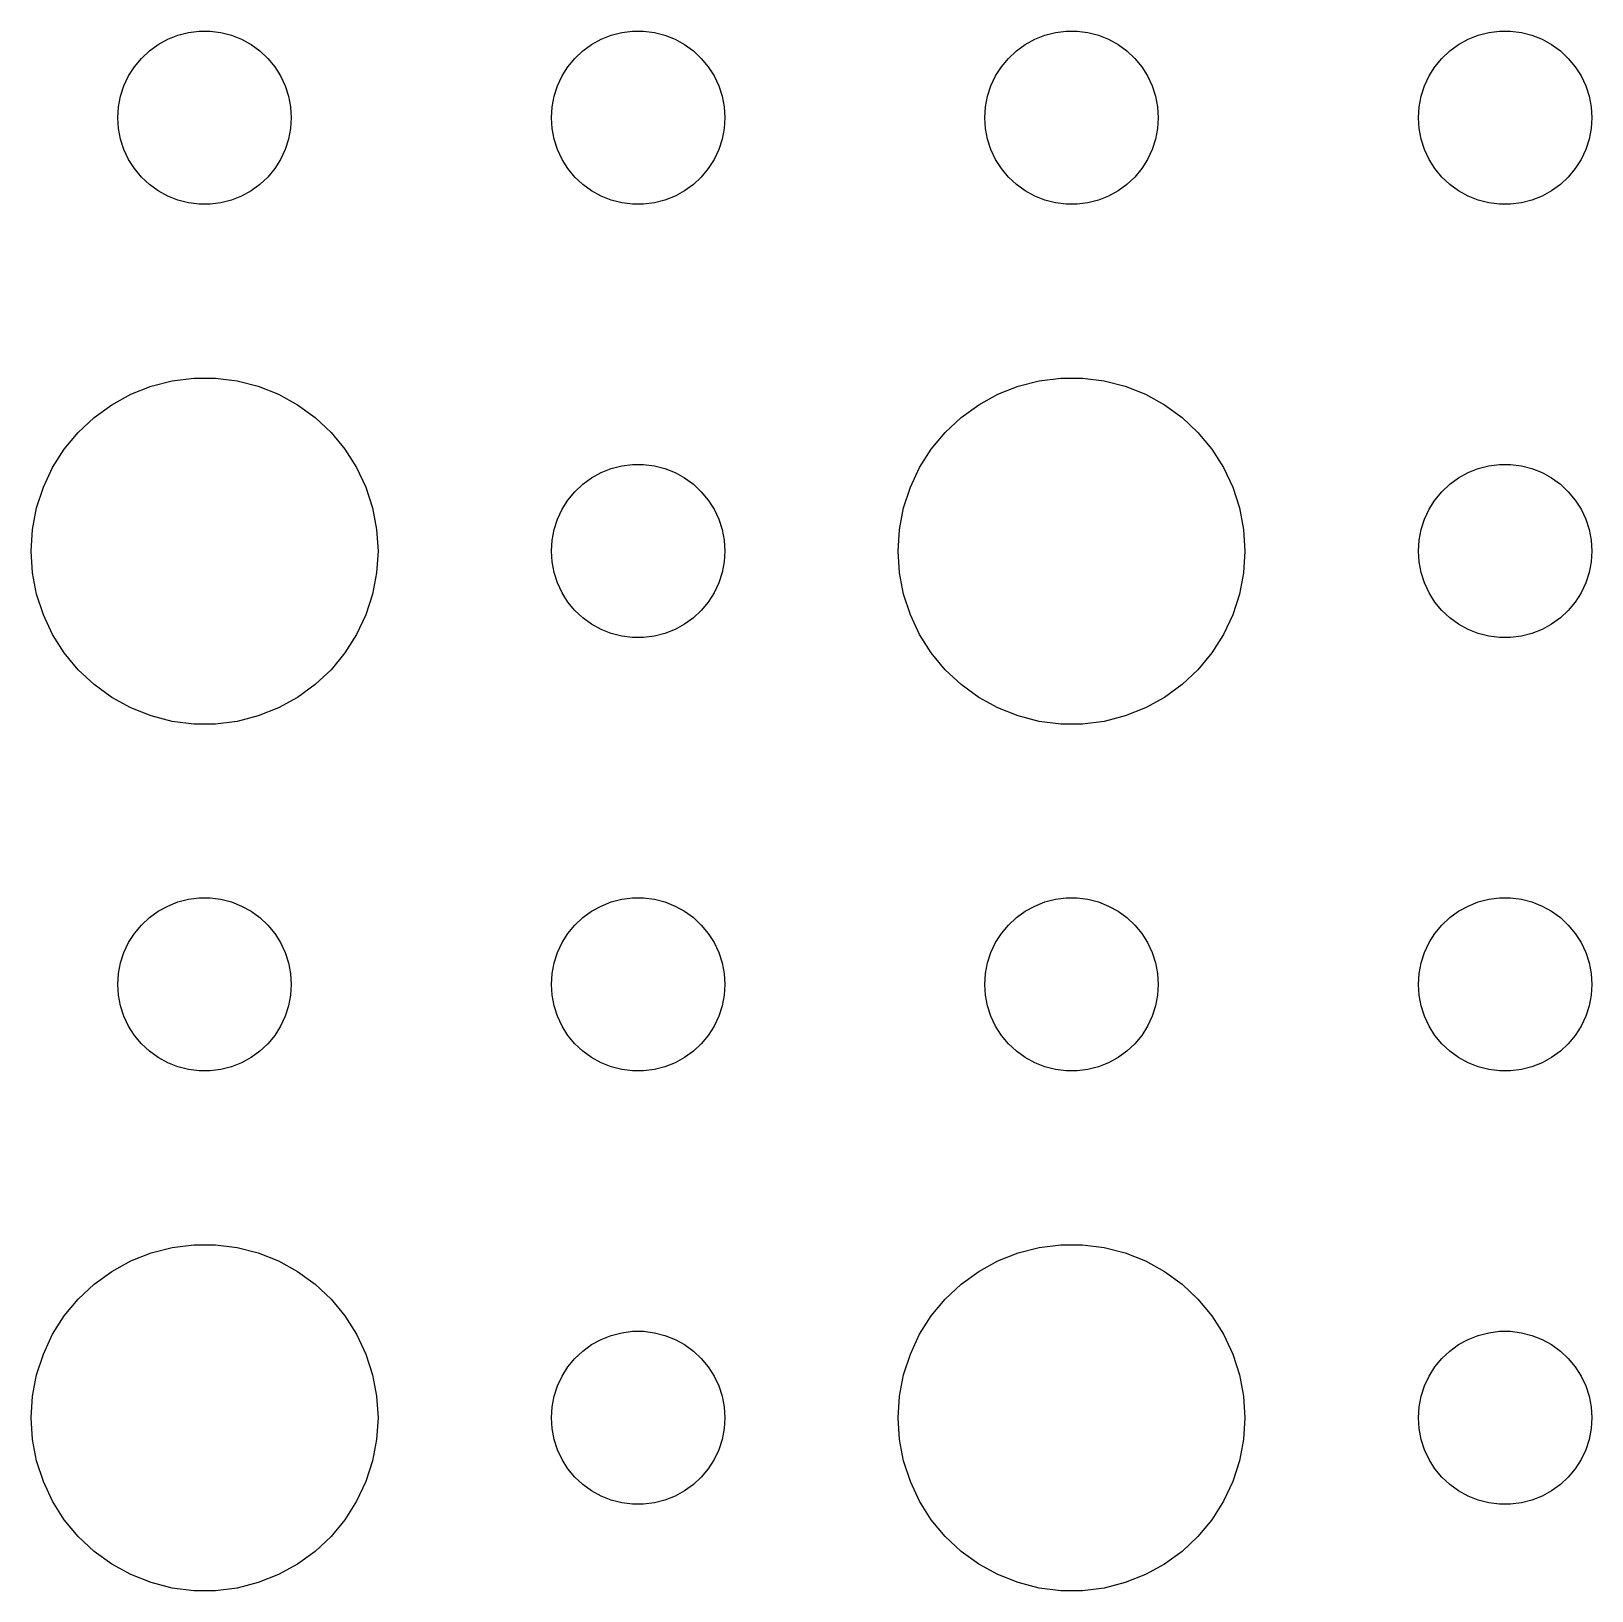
# Model space of a CAD drawing. Header units: metres. Extents: x -54 to 54, y 56 to 274.
# Drawn here: x -3 to 24, y 217.01 to 244 of the extents above; entities that cross this region are included whole.
import ezdxf

# ---------------------------------------------------------------- set-up
doc = ezdxf.new("R2010")
doc.units = ezdxf.units.M

msp = doc.modelspace()

# ---------------------------------------------------------------- linework, layer by layer
for p, q in [((-0.80373, 243.766), (-0.63866, 243.857)), ((-0.63866, 243.857), (-0.46352, 243.927)), ((-0.46352, 243.927), (-0.28107, 243.973)), ((-0.28107, 243.973), (-0.09418, 243.997)), ((-0.09418, 243.997), (0.09418, 243.997)), ((0.09418, 243.997), (0.28107, 243.973)), ((0.28107, 243.973), (0.46352, 243.927)), ((0.46352, 243.927), (0.63866, 243.857)), ((0.63866, 243.857), (0.80373, 243.766)), ((6.69626, 243.766), (6.86133, 243.857)), ((6.86133, 243.857), (7.03647, 243.927)), ((7.03647, 243.927), (7.21892, 243.973)), ((7.21892, 243.973), (7.40581, 243.997)), ((7.40581, 243.997), (7.59418, 243.997)), ((7.59418, 243.997), (7.78107, 243.973)), ((7.78107, 243.973), (7.96352, 243.927)), ((7.96352, 243.927), (8.13866, 243.857)), ((8.13866, 243.857), (8.30373, 243.766)), ((14.1963, 243.766), (14.3613, 243.857)), ((14.3613, 243.857), (14.5365, 243.927)), ((14.5365, 243.927), (14.7189, 243.973)), ((14.7189, 243.973), (14.9058, 243.997)), ((14.9058, 243.997), (15.0942, 243.997)), ((15.0942, 243.997), (15.2811, 243.973)), ((15.2811, 243.973), (15.4635, 243.927)), ((15.4635, 243.927), (15.6387, 243.857)), ((15.6387, 243.857), (15.8037, 243.766)), ((21.6963, 243.766), (21.8613, 243.857)), ((21.8613, 243.857), (22.0365, 243.927)), ((22.0365, 243.927), (22.2189, 243.973)), ((22.2189, 243.973), (22.4058, 243.997)), ((22.4058, 243.997), (22.5942, 243.997)), ((22.5942, 243.997), (22.7811, 243.973)), ((22.7811, 243.973), (22.9635, 243.927)), ((22.9635, 243.927), (23.1387, 243.857)), ((23.1387, 243.857), (23.3037, 243.766)), ((-1.09344, 243.527), (-0.95613, 243.656)), ((-0.95613, 243.656), (-0.80373, 243.766)), ((0.80373, 243.766), (0.95613, 243.656)), ((0.95613, 243.656), (1.09344, 243.527)), ((6.40654, 243.527), (6.54385, 243.656)), ((6.54385, 243.656), (6.69626, 243.766)), ((8.30373, 243.766), (8.45613, 243.656)), ((8.45613, 243.656), (8.59344, 243.527)), ((13.9065, 243.527), (14.0439, 243.656)), ((14.0439, 243.656), (14.1963, 243.766)), ((15.8037, 243.766), (15.9561, 243.656)), ((15.9561, 243.656), (16.0934, 243.527)), ((21.4065, 243.527), (21.5439, 243.656)), ((21.5439, 243.656), (21.6963, 243.766)), ((23.3037, 243.766), (23.4561, 243.656)), ((23.4561, 243.656), (23.5934, 243.527)), ((-1.31445, 243.223), (-1.21352, 243.382)), ((-1.21352, 243.382), (-1.09344, 243.527)), ((1.09344, 243.527), (1.21352, 243.382)), ((1.21352, 243.382), (1.31445, 243.223)), ((6.18553, 243.223), (6.28647, 243.382)), ((6.28647, 243.382), (6.40654, 243.527)), ((8.59344, 243.527), (8.71352, 243.382)), ((8.71352, 243.382), (8.81445, 243.223)), ((13.6855, 243.223), (13.7865, 243.382)), ((13.7865, 243.382), (13.9065, 243.527)), ((16.0934, 243.527), (16.2135, 243.382)), ((16.2135, 243.382), (16.3145, 243.223)), ((21.1855, 243.223), (21.2865, 243.382)), ((21.2865, 243.382), (21.4065, 243.527)), ((23.5934, 243.527), (23.7135, 243.382)), ((23.7135, 243.382), (23.8145, 243.223)), ((-1.45287, 242.873), (-1.39465, 243.052)), ((-1.39465, 243.052), (-1.31445, 243.223)), ((1.31445, 243.223), (1.39465, 243.052)), ((1.39465, 243.052), (1.45287, 242.873)), ((6.04712, 242.873), (6.10533, 243.052)), ((6.10533, 243.052), (6.18553, 243.223)), ((8.81445, 243.223), (8.89465, 243.052)), ((8.89465, 243.052), (8.95287, 242.873)), ((13.5471, 242.873), (13.6053, 243.052)), ((13.6053, 243.052), (13.6855, 243.223)), ((16.3145, 243.223), (16.3947, 243.052)), ((16.3947, 243.052), (16.4529, 242.873)), ((21.0471, 242.873), (21.1053, 243.052)), ((21.1053, 243.052), (21.1855, 243.223)), ((23.8145, 243.223), (23.8947, 243.052)), ((23.8947, 243.052), (23.9529, 242.873)), ((-1.48816, 242.688), (-1.45287, 242.873)), ((1.45287, 242.873), (1.48816, 242.688)), ((6.01183, 242.688), (6.04712, 242.873)), ((8.95287, 242.873), (8.98816, 242.688)), ((13.5118, 242.688), (13.5471, 242.873)), ((16.4529, 242.873), (16.4882, 242.688)), ((21.0118, 242.688), (21.0471, 242.873)), ((23.9529, 242.873), (23.9882, 242.688)), ((-1.5, 242.5), (-1.48816, 242.688)), ((-1.48816, 242.312), (-1.5, 242.5)), ((1.48816, 242.688), (1.5, 242.5)), ((1.5, 242.5), (1.48816, 242.312)), ((6, 242.5), (6.01183, 242.688)), ((6.01183, 242.312), (6, 242.5)), ((8.98816, 242.688), (9, 242.5)), ((9, 242.5), (8.98816, 242.312)), ((13.5, 242.5), (13.5118, 242.688)), ((13.5118, 242.312), (13.5, 242.5)), ((16.4882, 242.688), (16.5, 242.5)), ((16.5, 242.5), (16.4882, 242.312)), ((21, 242.5), (21.0118, 242.688)), ((21.0118, 242.312), (21, 242.5)), ((23.9882, 242.688), (24, 242.5)), ((24, 242.5), (23.9882, 242.312)), ((-1.45287, 242.127), (-1.48816, 242.312)), ((1.48816, 242.312), (1.45287, 242.127)), ((6.04712, 242.127), (6.01183, 242.312)), ((8.98816, 242.312), (8.95287, 242.127)), ((13.5471, 242.127), (13.5118, 242.312)), ((16.4882, 242.312), (16.4529, 242.127)), ((21.0471, 242.127), (21.0118, 242.312)), ((23.9882, 242.312), (23.9529, 242.127)), ((-1.39465, 241.948), (-1.45287, 242.127)), ((-1.31445, 241.777), (-1.39465, 241.948)), ((1.39465, 241.948), (1.31445, 241.777)), ((1.45287, 242.127), (1.39465, 241.948)), ((6.10533, 241.948), (6.04712, 242.127)), ((6.18553, 241.777), (6.10533, 241.948)), ((8.89465, 241.948), (8.81445, 241.777)), ((8.95287, 242.127), (8.89465, 241.948)), ((13.6053, 241.948), (13.5471, 242.127)), ((13.6855, 241.777), (13.6053, 241.948)), ((16.3947, 241.948), (16.3145, 241.777)), ((16.4529, 242.127), (16.3947, 241.948)), ((21.1053, 241.948), (21.0471, 242.127)), ((21.1855, 241.777), (21.1053, 241.948)), ((23.8947, 241.948), (23.8145, 241.777)), ((23.9529, 242.127), (23.8947, 241.948)), ((-1.21352, 241.618), (-1.31445, 241.777)), ((1.31445, 241.777), (1.21352, 241.618)), ((6.28647, 241.618), (6.18553, 241.777)), ((8.81445, 241.777), (8.71352, 241.618)), ((13.7865, 241.618), (13.6855, 241.777)), ((16.3145, 241.777), (16.2135, 241.618)), ((21.2865, 241.618), (21.1855, 241.777)), ((23.8145, 241.777), (23.7135, 241.618)), ((-1.09344, 241.473), (-1.21352, 241.618)), ((-0.95613, 241.344), (-1.09344, 241.473)), ((1.09344, 241.473), (0.95613, 241.344)), ((1.21352, 241.618), (1.09344, 241.473)), ((6.40654, 241.473), (6.28647, 241.618)), ((6.54385, 241.344), (6.40654, 241.473)), ((8.59344, 241.473), (8.45613, 241.344)), ((8.71352, 241.618), (8.59344, 241.473)), ((13.9065, 241.473), (13.7865, 241.618)), ((14.0439, 241.344), (13.9065, 241.473)), ((16.0934, 241.473), (15.9561, 241.344)), ((16.2135, 241.618), (16.0934, 241.473)), ((21.4065, 241.473), (21.2865, 241.618)), ((21.5439, 241.344), (21.4065, 241.473)), ((23.5934, 241.473), (23.4561, 241.344)), ((23.7135, 241.618), (23.5934, 241.473)), ((-0.80373, 241.234), (-0.95613, 241.344)), ((-0.63866, 241.143), (-0.80373, 241.234)), ((-0.46352, 241.073), (-0.63866, 241.143)), ((0.63866, 241.143), (0.46352, 241.073)), ((0.80373, 241.234), (0.63866, 241.143)), ((0.95613, 241.344), (0.80373, 241.234)), ((6.69626, 241.234), (6.54385, 241.344)), ((6.86133, 241.143), (6.69626, 241.234)), ((7.03647, 241.073), (6.86133, 241.143)), ((8.13866, 241.143), (7.96352, 241.073)), ((8.30373, 241.234), (8.13866, 241.143)), ((8.45613, 241.344), (8.30373, 241.234)), ((14.1963, 241.234), (14.0439, 241.344)), ((14.3613, 241.143), (14.1963, 241.234)), ((14.5365, 241.073), (14.3613, 241.143)), ((15.6387, 241.143), (15.4635, 241.073)), ((15.8037, 241.234), (15.6387, 241.143)), ((15.9561, 241.344), (15.8037, 241.234)), ((21.6963, 241.234), (21.5439, 241.344)), ((21.8613, 241.143), (21.6963, 241.234)), ((22.0365, 241.073), (21.8613, 241.143)), ((23.1387, 241.143), (22.9635, 241.073)), ((23.3037, 241.234), (23.1387, 241.143)), ((23.4561, 241.344), (23.3037, 241.234)), ((-0.28107, 241.027), (-0.46352, 241.073)), ((-0.09418, 241.003), (-0.28107, 241.027)), ((0.09418, 241.003), (-0.09418, 241.003)), ((0.28107, 241.027), (0.09418, 241.003)), ((0.46352, 241.073), (0.28107, 241.027)), ((7.21892, 241.027), (7.03647, 241.073)), ((7.40581, 241.003), (7.21892, 241.027)), ((7.59418, 241.003), (7.40581, 241.003)), ((7.78107, 241.027), (7.59418, 241.003)), ((7.96352, 241.073), (7.78107, 241.027)), ((14.7189, 241.027), (14.5365, 241.073)), ((14.9058, 241.003), (14.7189, 241.027)), ((15.0942, 241.003), (14.9058, 241.003)), ((15.2811, 241.027), (15.0942, 241.003)), ((15.4635, 241.073), (15.2811, 241.027)), ((22.2189, 241.027), (22.0365, 241.073)), ((22.4058, 241.003), (22.2189, 241.027)), ((22.5942, 241.003), (22.4058, 241.003)), ((22.7811, 241.027), (22.5942, 241.003)), ((22.9635, 241.073), (22.7811, 241.027)), ((-0.92705, 237.853), (-0.56213, 237.947)), ((-0.56213, 237.947), (-0.18837, 237.994)), ((-0.18837, 237.994), (0.18837, 237.994)), ((0.18837, 237.994), (0.56213, 237.947)), ((0.56213, 237.947), (0.92705, 237.853)), ((14.0729, 237.853), (14.4379, 237.947)), ((14.4379, 237.947), (14.8116, 237.994)), ((14.8116, 237.994), (15.1884, 237.994)), ((15.1884, 237.994), (15.5621, 237.947)), ((15.5621, 237.947), (15.927, 237.853)), ((-1.60747, 237.533), (-1.27733, 237.714)), ((-1.27733, 237.714), (-0.92705, 237.853)), ((0.92705, 237.853), (1.27733, 237.714)), ((1.27733, 237.714), (1.60747, 237.533)), ((13.3925, 237.533), (13.7227, 237.714)), ((13.7227, 237.714), (14.0729, 237.853)), ((15.927, 237.853), (16.2773, 237.714)), ((16.2773, 237.714), (16.6075, 237.533)), ((-1.91226, 237.312), (-1.60747, 237.533)), ((1.60747, 237.533), (1.91226, 237.312)), ((13.0877, 237.312), (13.3925, 237.533)), ((16.6075, 237.533), (16.9123, 237.312)), ((-2.1869, 237.054), (-1.91226, 237.312)), ((1.91226, 237.312), (2.1869, 237.054)), ((12.8131, 237.054), (13.0877, 237.312)), ((16.9123, 237.312), (17.1869, 237.054)), ((-2.42705, 236.763), (-2.1869, 237.054)), ((2.1869, 237.054), (2.42705, 236.763)), ((12.5729, 236.763), (12.8131, 237.054)), ((17.1869, 237.054), (17.427, 236.763)), ((-2.62891, 236.445), (-2.42705, 236.763)), ((2.42705, 236.763), (2.62891, 236.445)), ((12.3711, 236.445), (12.5729, 236.763)), ((17.427, 236.763), (17.6289, 236.445)), ((-2.78932, 236.104), (-2.62891, 236.445)), ((2.62891, 236.445), (2.78932, 236.104)), ((6.54385, 236.156), (6.69626, 236.266)), ((6.69626, 236.266), (6.86133, 236.357)), ((6.86133, 236.357), (7.03647, 236.427)), ((7.03647, 236.427), (7.21892, 236.473)), ((7.21892, 236.473), (7.40581, 236.497)), ((7.40581, 236.497), (7.59418, 236.497)), ((7.59418, 236.497), (7.78107, 236.473)), ((7.78107, 236.473), (7.96352, 236.427)), ((7.96352, 236.427), (8.13866, 236.357)), ((8.13866, 236.357), (8.30373, 236.266)), ((8.30373, 236.266), (8.45613, 236.156)), ((12.2107, 236.104), (12.3711, 236.445)), ((17.6289, 236.445), (17.7893, 236.104)), ((21.5439, 236.156), (21.6963, 236.266)), ((21.6963, 236.266), (21.8613, 236.357)), ((21.8613, 236.357), (22.0365, 236.427)), ((22.0365, 236.427), (22.2189, 236.473)), ((22.2189, 236.473), (22.4058, 236.497)), ((22.4058, 236.497), (22.5942, 236.497)), ((22.5942, 236.497), (22.7811, 236.473)), ((22.7811, 236.473), (22.9635, 236.427)), ((22.9635, 236.427), (23.1387, 236.357)), ((23.1387, 236.357), (23.3037, 236.266)), ((23.3037, 236.266), (23.4561, 236.156)), ((-2.90575, 235.746), (-2.78932, 236.104)), ((2.78932, 236.104), (2.90575, 235.746)), ((6.28647, 235.882), (6.40654, 236.027)), ((6.40654, 236.027), (6.54385, 236.156)), ((8.45613, 236.156), (8.59344, 236.027)), ((8.59344, 236.027), (8.71352, 235.882)), ((12.0942, 235.746), (12.2107, 236.104)), ((17.7893, 236.104), (17.9057, 235.746)), ((21.2865, 235.882), (21.4065, 236.027)), ((21.4065, 236.027), (21.5439, 236.156)), ((23.4561, 236.156), (23.5934, 236.027)), ((23.5934, 236.027), (23.7135, 235.882)), ((-2.97633, 235.376), (-2.90575, 235.746)), ((2.90575, 235.746), (2.97633, 235.376)), ((6.10533, 235.552), (6.18553, 235.723)), ((6.18553, 235.723), (6.28647, 235.882)), ((8.71352, 235.882), (8.81445, 235.723)), ((8.81445, 235.723), (8.89465, 235.552)), ((12.0237, 235.376), (12.0942, 235.746)), ((17.9057, 235.746), (17.9763, 235.376)), ((21.1053, 235.552), (21.1855, 235.723)), ((21.1855, 235.723), (21.2865, 235.882)), ((23.7135, 235.882), (23.8145, 235.723)), ((23.8145, 235.723), (23.8947, 235.552)), ((6.04712, 235.373), (6.10533, 235.552)), ((8.89465, 235.552), (8.95287, 235.373)), ((21.0471, 235.373), (21.1053, 235.552)), ((23.8947, 235.552), (23.9529, 235.373)), ((-3, 235), (-2.97633, 235.376)), ((2.97633, 235.376), (3, 235)), ((6, 235), (6.01183, 235.188)), ((6.01183, 235.188), (6.04712, 235.373)), ((8.95287, 235.373), (8.98816, 235.188)), ((8.98816, 235.188), (9, 235)), ((12, 235), (12.0237, 235.376)), ((17.9763, 235.376), (18, 235)), ((21, 235), (21.0118, 235.188)), ((21.0118, 235.188), (21.0471, 235.373)), ((23.9529, 235.373), (23.9882, 235.188)), ((23.9882, 235.188), (24, 235)), ((-2.97633, 234.624), (-3, 235)), ((3, 235), (2.97633, 234.624)), ((6.01183, 234.812), (6, 235)), ((9, 235), (8.98816, 234.812)), ((12.0237, 234.624), (12, 235)), ((18, 235), (17.9763, 234.624)), ((21.0118, 234.812), (21, 235)), ((24, 235), (23.9882, 234.812)), ((6.04712, 234.627), (6.01183, 234.812)), ((8.98816, 234.812), (8.95287, 234.627)), ((21.0471, 234.627), (21.0118, 234.812)), ((23.9882, 234.812), (23.9529, 234.627)), ((-2.90575, 234.254), (-2.97633, 234.624)), ((2.97633, 234.624), (2.90575, 234.254)), ((6.10533, 234.448), (6.04712, 234.627)), ((6.18553, 234.277), (6.10533, 234.448)), ((8.89465, 234.448), (8.81445, 234.277)), ((8.95287, 234.627), (8.89465, 234.448)), ((12.0942, 234.254), (12.0237, 234.624)), ((17.9763, 234.624), (17.9057, 234.254)), ((21.1053, 234.448), (21.0471, 234.627)), ((21.1855, 234.277), (21.1053, 234.448)), ((23.8947, 234.448), (23.8145, 234.277)), ((23.9529, 234.627), (23.8947, 234.448)), ((-2.78932, 233.896), (-2.90575, 234.254)), ((2.90575, 234.254), (2.78932, 233.896)), ((6.28647, 234.118), (6.18553, 234.277)), ((6.40654, 233.973), (6.28647, 234.118)), ((8.71352, 234.118), (8.59344, 233.973)), ((8.81445, 234.277), (8.71352, 234.118)), ((12.2107, 233.896), (12.0942, 234.254)), ((17.9057, 234.254), (17.7893, 233.896)), ((21.2865, 234.118), (21.1855, 234.277)), ((21.4065, 233.973), (21.2865, 234.118)), ((23.7135, 234.118), (23.5934, 233.973)), ((23.8145, 234.277), (23.7135, 234.118)), ((-2.62891, 233.555), (-2.78932, 233.896)), ((2.78932, 233.896), (2.62891, 233.555)), ((6.54385, 233.844), (6.40654, 233.973)), ((6.69626, 233.734), (6.54385, 233.844)), ((8.45613, 233.844), (8.30373, 233.734)), ((8.59344, 233.973), (8.45613, 233.844)), ((12.3711, 233.555), (12.2107, 233.896)), ((17.7893, 233.896), (17.6289, 233.555)), ((21.5439, 233.844), (21.4065, 233.973)), ((21.6963, 233.734), (21.5439, 233.844)), ((23.4561, 233.844), (23.3037, 233.734)), ((23.5934, 233.973), (23.4561, 233.844)), ((-2.42705, 233.237), (-2.62891, 233.555)), ((2.62891, 233.555), (2.42705, 233.237)), ((6.86133, 233.643), (6.69626, 233.734)), ((7.03647, 233.573), (6.86133, 233.643)), ((7.21892, 233.527), (7.03647, 233.573)), ((7.96352, 233.573), (7.78107, 233.527)), ((8.13866, 233.643), (7.96352, 233.573)), ((8.30373, 233.734), (8.13866, 233.643)), ((12.5729, 233.237), (12.3711, 233.555)), ((17.6289, 233.555), (17.427, 233.237)), ((21.8613, 233.643), (21.6963, 233.734)), ((22.0365, 233.573), (21.8613, 233.643)), ((22.2189, 233.527), (22.0365, 233.573)), ((22.9635, 233.573), (22.7811, 233.527)), ((23.1387, 233.643), (22.9635, 233.573)), ((23.3037, 233.734), (23.1387, 233.643)), ((7.40581, 233.503), (7.21892, 233.527)), ((7.59418, 233.503), (7.40581, 233.503)), ((7.78107, 233.527), (7.59418, 233.503)), ((22.4058, 233.503), (22.2189, 233.527)), ((22.5942, 233.503), (22.4058, 233.503)), ((22.7811, 233.527), (22.5942, 233.503)), ((-2.1869, 232.946), (-2.42705, 233.237)), ((2.42705, 233.237), (2.1869, 232.946)), ((12.8131, 232.946), (12.5729, 233.237)), ((17.427, 233.237), (17.1869, 232.946)), ((-1.91226, 232.688), (-2.1869, 232.946)), ((2.1869, 232.946), (1.91226, 232.688)), ((13.0877, 232.688), (12.8131, 232.946)), ((17.1869, 232.946), (16.9123, 232.688)), ((-1.60747, 232.467), (-1.91226, 232.688)), ((1.91226, 232.688), (1.60747, 232.467)), ((13.3925, 232.467), (13.0877, 232.688)), ((16.9123, 232.688), (16.6075, 232.467)), ((-1.27733, 232.286), (-1.60747, 232.467)), ((-0.92705, 232.147), (-1.27733, 232.286)), ((1.27733, 232.286), (0.92705, 232.147)), ((1.60747, 232.467), (1.27733, 232.286)), ((13.7227, 232.286), (13.3925, 232.467)), ((14.0729, 232.147), (13.7227, 232.286)), ((16.2773, 232.286), (15.927, 232.147)), ((16.6075, 232.467), (16.2773, 232.286)), ((-0.56213, 232.053), (-0.92705, 232.147)), ((-0.18837, 232.006), (-0.56213, 232.053)), ((0.18837, 232.006), (-0.18837, 232.006)), ((0.56213, 232.053), (0.18837, 232.006)), ((0.92705, 232.147), (0.56213, 232.053)), ((14.4379, 232.053), (14.0729, 232.147)), ((14.8116, 232.006), (14.4379, 232.053)), ((15.1884, 232.006), (14.8116, 232.006)), ((15.5621, 232.053), (15.1884, 232.006)), ((15.927, 232.147), (15.5621, 232.053)), ((-0.46352, 228.927), (-0.28107, 228.973)), ((-0.28107, 228.973), (-0.09418, 228.997)), ((-0.09418, 228.997), (0.09418, 228.997)), ((0.09418, 228.997), (0.28107, 228.973)), ((0.28107, 228.973), (0.46352, 228.927)), ((7.03647, 228.927), (7.21892, 228.973)), ((7.21892, 228.973), (7.40581, 228.997)), ((7.40581, 228.997), (7.59418, 228.997)), ((7.59418, 228.997), (7.78107, 228.973)), ((7.78107, 228.973), (7.96352, 228.927)), ((14.5365, 228.927), (14.7189, 228.973)), ((14.7189, 228.973), (14.9058, 228.997)), ((14.9058, 228.997), (15.0942, 228.997)), ((15.0942, 228.997), (15.2811, 228.973)), ((15.2811, 228.973), (15.4635, 228.927)), ((22.0365, 228.927), (22.2189, 228.973)), ((22.2189, 228.973), (22.4058, 228.997)), ((22.4058, 228.997), (22.5942, 228.997)), ((22.5942, 228.997), (22.7811, 228.973)), ((22.7811, 228.973), (22.9635, 228.927)), ((-0.95613, 228.656), (-0.80373, 228.766)), ((-0.80373, 228.766), (-0.63866, 228.857)), ((-0.63866, 228.857), (-0.46352, 228.927)), ((0.46352, 228.927), (0.63866, 228.857)), ((0.63866, 228.857), (0.80373, 228.766)), ((0.80373, 228.766), (0.95613, 228.656)), ((6.54385, 228.656), (6.69626, 228.766)), ((6.69626, 228.766), (6.86133, 228.857)), ((6.86133, 228.857), (7.03647, 228.927)), ((7.96352, 228.927), (8.13866, 228.857)), ((8.13866, 228.857), (8.30373, 228.766)), ((8.30373, 228.766), (8.45613, 228.656)), ((14.0439, 228.656), (14.1963, 228.766)), ((14.1963, 228.766), (14.3613, 228.857)), ((14.3613, 228.857), (14.5365, 228.927)), ((15.4635, 228.927), (15.6387, 228.857)), ((15.6387, 228.857), (15.8037, 228.766)), ((15.8037, 228.766), (15.9561, 228.656)), ((21.5439, 228.656), (21.6963, 228.766)), ((21.6963, 228.766), (21.8613, 228.857)), ((21.8613, 228.857), (22.0365, 228.927)), ((22.9635, 228.927), (23.1387, 228.857)), ((23.1387, 228.857), (23.3037, 228.766)), ((23.3037, 228.766), (23.4561, 228.656)), ((-1.21352, 228.382), (-1.09344, 228.527)), ((-1.09344, 228.527), (-0.95613, 228.656)), ((0.95613, 228.656), (1.09344, 228.527)), ((1.09344, 228.527), (1.21352, 228.382)), ((6.28647, 228.382), (6.40654, 228.527)), ((6.40654, 228.527), (6.54385, 228.656)), ((8.45613, 228.656), (8.59344, 228.527)), ((8.59344, 228.527), (8.71352, 228.382)), ((13.7865, 228.382), (13.9065, 228.527)), ((13.9065, 228.527), (14.0439, 228.656)), ((15.9561, 228.656), (16.0934, 228.527)), ((16.0934, 228.527), (16.2135, 228.382)), ((21.2865, 228.382), (21.4065, 228.527)), ((21.4065, 228.527), (21.5439, 228.656)), ((23.4561, 228.656), (23.5934, 228.527)), ((23.5934, 228.527), (23.7135, 228.382)), ((-1.39465, 228.052), (-1.31445, 228.223)), ((-1.31445, 228.223), (-1.21352, 228.382)), ((1.21352, 228.382), (1.31445, 228.223)), ((1.31445, 228.223), (1.39465, 228.052)), ((6.10533, 228.052), (6.18553, 228.223)), ((6.18553, 228.223), (6.28647, 228.382)), ((8.71352, 228.382), (8.81445, 228.223)), ((8.81445, 228.223), (8.89465, 228.052)), ((13.6053, 228.052), (13.6855, 228.223)), ((13.6855, 228.223), (13.7865, 228.382)), ((16.2135, 228.382), (16.3145, 228.223)), ((16.3145, 228.223), (16.3947, 228.052)), ((21.1053, 228.052), (21.1855, 228.223)), ((21.1855, 228.223), (21.2865, 228.382)), ((23.7135, 228.382), (23.8145, 228.223)), ((23.8145, 228.223), (23.8947, 228.052)), ((-1.45287, 227.873), (-1.39465, 228.052)), ((1.39465, 228.052), (1.45287, 227.873)), ((6.04712, 227.873), (6.10533, 228.052)), ((8.89465, 228.052), (8.95287, 227.873)), ((13.5471, 227.873), (13.6053, 228.052)), ((16.3947, 228.052), (16.4529, 227.873)), ((21.0471, 227.873), (21.1053, 228.052)), ((23.8947, 228.052), (23.9529, 227.873)), ((-1.5, 227.5), (-1.48816, 227.688)), ((-1.48816, 227.688), (-1.45287, 227.873)), ((1.45287, 227.873), (1.48816, 227.688)), ((1.48816, 227.688), (1.5, 227.5)), ((6, 227.5), (6.01183, 227.688)), ((6.01183, 227.688), (6.04712, 227.873)), ((8.95287, 227.873), (8.98816, 227.688)), ((8.98816, 227.688), (9, 227.5)), ((13.5, 227.5), (13.5118, 227.688)), ((13.5118, 227.688), (13.5471, 227.873)), ((16.4529, 227.873), (16.4882, 227.688)), ((16.4882, 227.688), (16.5, 227.5)), ((21, 227.5), (21.0118, 227.688)), ((21.0118, 227.688), (21.0471, 227.873)), ((23.9529, 227.873), (23.9882, 227.688)), ((23.9882, 227.688), (24, 227.5)), ((-1.48816, 227.312), (-1.5, 227.5)), ((1.5, 227.5), (1.48816, 227.312)), ((6.01183, 227.312), (6, 227.5)), ((9, 227.5), (8.98816, 227.312)), ((13.5118, 227.312), (13.5, 227.5)), ((16.5, 227.5), (16.4882, 227.312)), ((21.0118, 227.312), (21, 227.5)), ((24, 227.5), (23.9882, 227.312)), ((-1.45287, 227.127), (-1.48816, 227.312)), ((-1.39465, 226.948), (-1.45287, 227.127)), ((1.45287, 227.127), (1.39465, 226.948)), ((1.48816, 227.312), (1.45287, 227.127)), ((6.04712, 227.127), (6.01183, 227.312)), ((6.10533, 226.948), (6.04712, 227.127)), ((8.95287, 227.127), (8.89465, 226.948)), ((8.98816, 227.312), (8.95287, 227.127)), ((13.5471, 227.127), (13.5118, 227.312)), ((13.6053, 226.948), (13.5471, 227.127)), ((16.4529, 227.127), (16.3947, 226.948)), ((16.4882, 227.312), (16.4529, 227.127)), ((21.0471, 227.127), (21.0118, 227.312)), ((21.1053, 226.948), (21.0471, 227.127)), ((23.9529, 227.127), (23.8947, 226.948)), ((23.9882, 227.312), (23.9529, 227.127)), ((-1.31445, 226.777), (-1.39465, 226.948)), ((1.39465, 226.948), (1.31445, 226.777)), ((6.18553, 226.777), (6.10533, 226.948)), ((8.89465, 226.948), (8.81445, 226.777)), ((13.6855, 226.777), (13.6053, 226.948)), ((16.3947, 226.948), (16.3145, 226.777)), ((21.1855, 226.777), (21.1053, 226.948)), ((23.8947, 226.948), (23.8145, 226.777)), ((-1.21352, 226.618), (-1.31445, 226.777)), ((-1.09344, 226.473), (-1.21352, 226.618)), ((1.21352, 226.618), (1.09344, 226.473)), ((1.31445, 226.777), (1.21352, 226.618)), ((6.28647, 226.618), (6.18553, 226.777)), ((6.40654, 226.473), (6.28647, 226.618)), ((8.71352, 226.618), (8.59344, 226.473)), ((8.81445, 226.777), (8.71352, 226.618)), ((13.7865, 226.618), (13.6855, 226.777)), ((13.9065, 226.473), (13.7865, 226.618)), ((16.2135, 226.618), (16.0934, 226.473)), ((16.3145, 226.777), (16.2135, 226.618)), ((21.2865, 226.618), (21.1855, 226.777)), ((21.4065, 226.473), (21.2865, 226.618)), ((23.7135, 226.618), (23.5934, 226.473)), ((23.8145, 226.777), (23.7135, 226.618)), ((-0.95613, 226.344), (-1.09344, 226.473)), ((-0.80373, 226.234), (-0.95613, 226.344)), ((0.95613, 226.344), (0.80373, 226.234)), ((1.09344, 226.473), (0.95613, 226.344)), ((6.54385, 226.344), (6.40654, 226.473)), ((6.69626, 226.234), (6.54385, 226.344)), ((8.45613, 226.344), (8.30373, 226.234)), ((8.59344, 226.473), (8.45613, 226.344)), ((14.0439, 226.344), (13.9065, 226.473)), ((14.1963, 226.234), (14.0439, 226.344)), ((15.9561, 226.344), (15.8037, 226.234)), ((16.0934, 226.473), (15.9561, 226.344)), ((21.5439, 226.344), (21.4065, 226.473)), ((21.6963, 226.234), (21.5439, 226.344)), ((23.4561, 226.344), (23.3037, 226.234)), ((23.5934, 226.473), (23.4561, 226.344)), ((-0.63866, 226.143), (-0.80373, 226.234)), ((-0.46352, 226.073), (-0.63866, 226.143)), ((-0.28107, 226.027), (-0.46352, 226.073)), ((-0.09418, 226.003), (-0.28107, 226.027)), ((0.09418, 226.003), (-0.09418, 226.003)), ((0.28107, 226.027), (0.09418, 226.003)), ((0.46352, 226.073), (0.28107, 226.027)), ((0.63866, 226.143), (0.46352, 226.073)), ((0.80373, 226.234), (0.63866, 226.143)), ((6.86133, 226.143), (6.69626, 226.234)), ((7.03647, 226.073), (6.86133, 226.143)), ((7.21892, 226.027), (7.03647, 226.073)), ((7.40581, 226.003), (7.21892, 226.027)), ((7.59418, 226.003), (7.40581, 226.003)), ((7.78107, 226.027), (7.59418, 226.003)), ((7.96352, 226.073), (7.78107, 226.027)), ((8.13866, 226.143), (7.96352, 226.073)), ((8.30373, 226.234), (8.13866, 226.143)), ((14.3613, 226.143), (14.1963, 226.234)), ((14.5365, 226.073), (14.3613, 226.143)), ((14.7189, 226.027), (14.5365, 226.073)), ((14.9058, 226.003), (14.7189, 226.027)), ((15.0942, 226.003), (14.9058, 226.003)), ((15.2811, 226.027), (15.0942, 226.003)), ((15.4635, 226.073), (15.2811, 226.027)), ((15.6387, 226.143), (15.4635, 226.073)), ((15.8037, 226.234), (15.6387, 226.143)), ((21.8613, 226.143), (21.6963, 226.234)), ((22.0365, 226.073), (21.8613, 226.143)), ((22.2189, 226.027), (22.0365, 226.073)), ((22.4058, 226.003), (22.2189, 226.027)), ((22.5942, 226.003), (22.4058, 226.003)), ((22.7811, 226.027), (22.5942, 226.003)), ((22.9635, 226.073), (22.7811, 226.027)), ((23.1387, 226.143), (22.9635, 226.073)), ((23.3037, 226.234), (23.1387, 226.143)), ((-1.27733, 222.714), (-0.92705, 222.853)), ((-0.92705, 222.853), (-0.56213, 222.947)), ((-0.56213, 222.947), (-0.18837, 222.994)), ((-0.18837, 222.994), (0.18837, 222.994)), ((0.18837, 222.994), (0.56213, 222.947)), ((0.56213, 222.947), (0.92705, 222.853)), ((0.92705, 222.853), (1.27733, 222.714)), ((13.7227, 222.714), (14.0729, 222.853)), ((14.0729, 222.853), (14.4379, 222.947)), ((14.4379, 222.947), (14.8116, 222.994)), ((14.8116, 222.994), (15.1884, 222.994)), ((15.1884, 222.994), (15.5621, 222.947)), ((15.5621, 222.947), (15.927, 222.853)), ((15.927, 222.853), (16.2773, 222.714)), ((-1.91226, 222.312), (-1.60747, 222.533)), ((-1.60747, 222.533), (-1.27733, 222.714)), ((1.27733, 222.714), (1.60747, 222.533)), ((1.60747, 222.533), (1.91226, 222.312)), ((13.0877, 222.312), (13.3925, 222.533)), ((13.3925, 222.533), (13.7227, 222.714)), ((16.2773, 222.714), (16.6075, 222.533)), ((16.6075, 222.533), (16.9123, 222.312)), ((-2.1869, 222.054), (-1.91226, 222.312)), ((1.91226, 222.312), (2.1869, 222.054)), ((12.8131, 222.054), (13.0877, 222.312)), ((16.9123, 222.312), (17.1869, 222.054)), ((-2.42705, 221.763), (-2.1869, 222.054)), ((2.1869, 222.054), (2.42705, 221.763)), ((12.5729, 221.763), (12.8131, 222.054)), ((17.1869, 222.054), (17.427, 221.763)), ((-2.62891, 221.445), (-2.42705, 221.763)), ((2.42705, 221.763), (2.62891, 221.445)), ((12.3711, 221.445), (12.5729, 221.763)), ((17.427, 221.763), (17.6289, 221.445)), ((-2.78932, 221.104), (-2.62891, 221.445)), ((2.62891, 221.445), (2.78932, 221.104)), ((6.86133, 221.357), (7.03647, 221.427)), ((7.03647, 221.427), (7.21892, 221.473)), ((7.21892, 221.473), (7.40581, 221.497)), ((7.40581, 221.497), (7.59418, 221.497)), ((7.59418, 221.497), (7.78107, 221.473)), ((7.78107, 221.473), (7.96352, 221.427)), ((7.96352, 221.427), (8.13866, 221.357)), ((12.2107, 221.104), (12.3711, 221.445)), ((17.6289, 221.445), (17.7893, 221.104)), ((21.8613, 221.357), (22.0365, 221.427)), ((22.0365, 221.427), (22.2189, 221.473)), ((22.2189, 221.473), (22.4058, 221.497)), ((22.4058, 221.497), (22.5942, 221.497)), ((22.5942, 221.497), (22.7811, 221.473)), ((22.7811, 221.473), (22.9635, 221.427)), ((22.9635, 221.427), (23.1387, 221.357)), ((6.40654, 221.027), (6.54385, 221.156)), ((6.54385, 221.156), (6.69626, 221.266)), ((6.69626, 221.266), (6.86133, 221.357)), ((8.13866, 221.357), (8.30373, 221.266)), ((8.30373, 221.266), (8.45613, 221.156)), ((8.45613, 221.156), (8.59344, 221.027)), ((21.4065, 221.027), (21.5439, 221.156)), ((21.5439, 221.156), (21.6963, 221.266)), ((21.6963, 221.266), (21.8613, 221.357)), ((23.1387, 221.357), (23.3037, 221.266)), ((23.3037, 221.266), (23.4561, 221.156)), ((23.4561, 221.156), (23.5934, 221.027)), ((-2.90575, 220.746), (-2.78932, 221.104)), ((2.78932, 221.104), (2.90575, 220.746)), ((6.18553, 220.723), (6.28647, 220.882)), ((6.28647, 220.882), (6.40654, 221.027)), ((8.59344, 221.027), (8.71352, 220.882)), ((8.71352, 220.882), (8.81445, 220.723)), ((12.0942, 220.746), (12.2107, 221.104)), ((17.7893, 221.104), (17.9057, 220.746)), ((21.1855, 220.723), (21.2865, 220.882)), ((21.2865, 220.882), (21.4065, 221.027)), ((23.5934, 221.027), (23.7135, 220.882)), ((23.7135, 220.882), (23.8145, 220.723)), ((-2.97633, 220.376), (-2.90575, 220.746)), ((2.90575, 220.746), (2.97633, 220.376)), ((6.10533, 220.552), (6.18553, 220.723)), ((8.81445, 220.723), (8.89465, 220.552)), ((12.0237, 220.376), (12.0942, 220.746)), ((17.9057, 220.746), (17.9763, 220.376)), ((21.1053, 220.552), (21.1855, 220.723)), ((23.8145, 220.723), (23.8947, 220.552)), ((-3, 220), (-2.97633, 220.376)), ((2.97633, 220.376), (3, 220)), ((6.01183, 220.188), (6.04712, 220.373)), ((6.04712, 220.373), (6.10533, 220.552)), ((8.89465, 220.552), (8.95287, 220.373)), ((8.95287, 220.373), (8.98816, 220.188)), ((12, 220), (12.0237, 220.376)), ((17.9763, 220.376), (18, 220)), ((21.0118, 220.188), (21.0471, 220.373)), ((21.0471, 220.373), (21.1053, 220.552)), ((23.8947, 220.552), (23.9529, 220.373)), ((23.9529, 220.373), (23.9882, 220.188)), ((6, 220), (6.01183, 220.188)), ((8.98816, 220.188), (9, 220)), ((21, 220), (21.0118, 220.188)), ((23.9882, 220.188), (24, 220)), ((-2.97633, 219.624), (-3, 220)), ((3, 220), (2.97633, 219.624)), ((6.01183, 219.812), (6, 220)), ((6.04712, 219.627), (6.01183, 219.812)), ((8.98816, 219.812), (8.95287, 219.627)), ((9, 220), (8.98816, 219.812)), ((12.0237, 219.624), (12, 220)), ((18, 220), (17.9763, 219.624)), ((21.0118, 219.812), (21, 220)), ((21.0471, 219.627), (21.0118, 219.812)), ((23.9882, 219.812), (23.9529, 219.627)), ((24, 220), (23.9882, 219.812)), ((-2.90575, 219.254), (-2.97633, 219.624)), ((2.97633, 219.624), (2.90575, 219.254)), ((6.10533, 219.448), (6.04712, 219.627)), ((8.95287, 219.627), (8.89465, 219.448)), ((12.0942, 219.254), (12.0237, 219.624)), ((17.9763, 219.624), (17.9057, 219.254)), ((21.1053, 219.448), (21.0471, 219.627)), ((23.9529, 219.627), (23.8947, 219.448)), ((-2.78932, 218.896), (-2.90575, 219.254)), ((2.90575, 219.254), (2.78932, 218.896)), ((6.18553, 219.277), (6.10533, 219.448)), ((6.28647, 219.118), (6.18553, 219.277)), ((8.81445, 219.277), (8.71352, 219.118)), ((8.89465, 219.448), (8.81445, 219.277)), ((12.2107, 218.896), (12.0942, 219.254)), ((17.9057, 219.254), (17.7893, 218.896)), ((21.1855, 219.277), (21.1053, 219.448)), ((21.2865, 219.118), (21.1855, 219.277)), ((23.8145, 219.277), (23.7135, 219.118)), ((23.8947, 219.448), (23.8145, 219.277)), ((6.40654, 218.973), (6.28647, 219.118)), ((6.54385, 218.844), (6.40654, 218.973)), ((8.59344, 218.973), (8.45613, 218.844)), ((8.71352, 219.118), (8.59344, 218.973)), ((21.4065, 218.973), (21.2865, 219.118)), ((21.5439, 218.844), (21.4065, 218.973)), ((23.5934, 218.973), (23.4561, 218.844)), ((23.7135, 219.118), (23.5934, 218.973)), ((-2.62891, 218.555), (-2.78932, 218.896)), ((2.78932, 218.896), (2.62891, 218.555)), ((6.69626, 218.734), (6.54385, 218.844)), ((6.86133, 218.643), (6.69626, 218.734)), ((8.30373, 218.734), (8.13866, 218.643)), ((8.45613, 218.844), (8.30373, 218.734)), ((12.3711, 218.555), (12.2107, 218.896)), ((17.7893, 218.896), (17.6289, 218.555)), ((21.6963, 218.734), (21.5439, 218.844)), ((21.8613, 218.643), (21.6963, 218.734)), ((23.3037, 218.734), (23.1387, 218.643)), ((23.4561, 218.844), (23.3037, 218.734)), ((-2.42705, 218.237), (-2.62891, 218.555)), ((2.62891, 218.555), (2.42705, 218.237)), ((7.03647, 218.573), (6.86133, 218.643)), ((7.21892, 218.527), (7.03647, 218.573)), ((7.40581, 218.503), (7.21892, 218.527)), ((7.59418, 218.503), (7.40581, 218.503)), ((7.78107, 218.527), (7.59418, 218.503)), ((7.96352, 218.573), (7.78107, 218.527)), ((8.13866, 218.643), (7.96352, 218.573)), ((12.5729, 218.237), (12.3711, 218.555)), ((17.6289, 218.555), (17.427, 218.237)), ((22.0365, 218.573), (21.8613, 218.643)), ((22.2189, 218.527), (22.0365, 218.573)), ((22.4058, 218.503), (22.2189, 218.527)), ((22.5942, 218.503), (22.4058, 218.503)), ((22.7811, 218.527), (22.5942, 218.503)), ((22.9635, 218.573), (22.7811, 218.527)), ((23.1387, 218.643), (22.9635, 218.573)), ((-2.1869, 217.946), (-2.42705, 218.237)), ((2.42705, 218.237), (2.1869, 217.946)), ((12.8131, 217.946), (12.5729, 218.237)), ((17.427, 218.237), (17.1869, 217.946)), ((-1.91226, 217.688), (-2.1869, 217.946)), ((2.1869, 217.946), (1.91226, 217.688)), ((13.0877, 217.688), (12.8131, 217.946)), ((17.1869, 217.946), (16.9123, 217.688)), ((-1.60747, 217.467), (-1.91226, 217.688)), ((1.91226, 217.688), (1.60747, 217.467)), ((13.3925, 217.467), (13.0877, 217.688)), ((16.9123, 217.688), (16.6075, 217.467)), ((-1.27733, 217.286), (-1.60747, 217.467)), ((1.60747, 217.467), (1.27733, 217.286)), ((13.7227, 217.286), (13.3925, 217.467)), ((16.6075, 217.467), (16.2773, 217.286)), ((-0.92705, 217.147), (-1.27733, 217.286)), ((-0.56213, 217.053), (-0.92705, 217.147)), ((0.92705, 217.147), (0.56213, 217.053)), ((1.27733, 217.286), (0.92705, 217.147)), ((14.0729, 217.147), (13.7227, 217.286)), ((14.4379, 217.053), (14.0729, 217.147)), ((15.927, 217.147), (15.5621, 217.053)), ((16.2773, 217.286), (15.927, 217.147)), ((-0.18837, 217.006), (-0.56213, 217.053)), ((0.18837, 217.006), (-0.18837, 217.006)), ((0.56213, 217.053), (0.18837, 217.006)), ((14.8116, 217.006), (14.4379, 217.053)), ((15.1884, 217.006), (14.8116, 217.006)), ((15.5621, 217.053), (15.1884, 217.006))]:
    msp.add_line(p, q)

doc.saveas('drawing.dxf')
